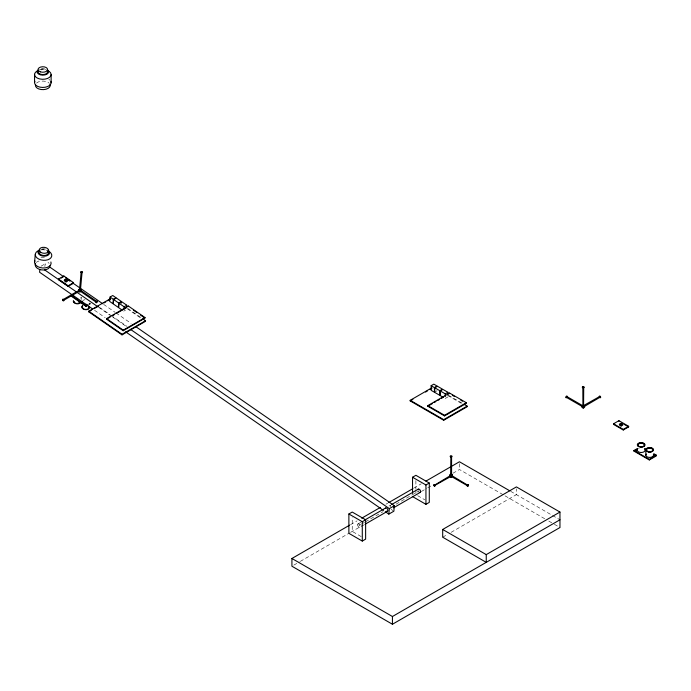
<?xml version="1.0" encoding="UTF-8"?>
<svg xmlns="http://www.w3.org/2000/svg" width="691" height="691" viewBox="0 0 691 691"><rect width="100%" height="100%" fill="white"/><g stroke="black" fill="none" stroke-linecap="round" stroke-linejoin="round"><path stroke-width="0.52" stroke-dasharray="3.46 2.59" d="M44.872 266.588L45.122 263.85L47.774 265.69M81.175 299.557L81.365 297.51M40.933 266.268L45.122 263.85M88.845 304.29L90.625 303.254M88.785 304.878L90.573 303.841M123.715 311.166L125.503 310.129M434.423 392.229L437.109 390.683M445.263 398.491L447.941 396.936M350.553 524.633L357.066 520.867M385.923 504.214L387.781 503.134M413.84 488.088L421.285 483.795M357.981 523.951L360.745 522.361M388.973 506.062L390.648 505.095M358.931 525.592L360.788 524.521M361.713 523.985L364.494 522.379M365.427 521.843L383.056 511.668M396.047 504.171L419.238 490.774M293.779 565.143L299.367 561.921M300.3 561.386L349.62 532.908M350.553 532.364L362.654 525.385M421.285 491.526L426.874 488.304M427.798 487.768L431.521 485.618M452.933 473.257L459.446 469.5L504.119 495.292M361.721 526.171L364.485 524.581M442.689 537.201L447.362 534.506M451.093 532.355L516.402 494.644L516.402 488.839M448.545 395.364L462.504 403.423M447.613 395.442L461.579 403.501M510.632 491.318L551.617 514.976M552.515 515.495L559.036 519.261M505.052 495.827L545.069 518.932M548.792 521.083L553.448 523.769M554.381 524.305L559.96 527.527M417.675 495.68L424.827 499.8M361.168 536.562L352.229 531.396L352.229 517.429M127.982 308.592L141.145 317.705M127.049 308.575L141.085 318.292M103.615 304.368L115.138 312.349M116.028 312.963L131.1 323.397M99.573 307.4L110.215 314.759M111.096 315.381L127.049 326.428M391.192 509.371L392.963 510.597M98.597 307.27L111.89 316.478M112.771 317.091L126.073 326.299M94.546 310.294L105.187 317.661M459.446 463.696L459.446 469.5M415.887 480.677L415.887 489.271M415.887 490.351L415.887 493.573M418.288 491.327A1.892 1.097 60 0 1 418.081 490.878M390.441 506.84A1.892 1.097 60 0 1 390.441 505.294M89.795 302.969A3.852 2.436 5.2 0 1 88.793 304.014M82.765 300.732A3.852 2.436 5.2 0 1 85.097 299.721M81.322 297.104A3.852 2.436 5.2 0 1 80.329 298.149M41.641 249.84A8.292 5.243 5.2 0 1 45.917 250.159M42.445 248.846A5.804 3.671 5.2 0 1 45.442 249.071M40.942 257.527A8.292 5.243 5.2 0 1 45.217 257.838M40.441 250.185A4.742 2.997 5.2 0 1 47.118 250.565M36.303 262.485A7.428 4.69 5.2 0 1 39.102 260.965M47.999 262.373A7.428 4.69 5.2 0 1 49.13 263.426M638.449 448.709A3.852 2.22 0 0 1 639.244 448.355M40.916 69.86A8.292 4.785 0 0 1 45.209 69.929M41.495 68.547A5.804 3.351 0 0 1 44.5 68.599M48.862 79.353A8.292 4.785 0 0 1 50.132 80.363M39.491 69.869A4.742 2.738 0 0 1 46.193 69.869M36.511 83.101A7.428 4.284 0 0 1 49.372 83.309M357.593 524.823A1.892 1.097 60 0 0 359.605 527.319A1.892 1.097 60 0 0 359.605 524.642A1.892 1.097 60 0 0 357.593 524.823"/><path stroke-width="1.04" d="M34.567 262.131L35.267 254.443M39.845 269.49L39.594 272.237L92.775 309.067M58.485 279.078L58.433 279.665L68.098 286.359L73.462 283.267L73.514 282.679L63.84 275.985L58.485 279.078L68.15 285.772L68.098 286.359M63.788 276.564L63.84 275.985M64.393 280.054L64.323 280.779L65.991 281.937L67.666 280.969L67.735 280.235L66.068 279.086L64.393 280.054L66.06 281.202L65.991 281.937M65.999 279.82L66.068 279.086M80.018 288.803L78.679 289.572L78.541 291.041L79.88 291.965L81.218 291.187L81.348 289.728L80.009 290.496L79.88 291.965M79.543 289.624L81.141 272.064L81.607 271.796L82.082 272.124L80.484 289.676L79.543 289.624L80.484 289.676M86.107 306.424L86.159 305.837L70.914 295.282L70.862 295.86L86.107 306.424L87.895 305.387M142.899 318.922L145.533 320.745L145.473 321.332L122.022 334.876L88.681 311.779L88.733 311.192L110.387 298.693M106.526 319.182L106.578 318.603L128.353 306.027L145.024 317.575L144.972 318.154L123.197 330.73L106.526 319.182L110.154 317.091M110.068 297.044L109.662 301.431L112.935 303.695L113.333 299.307L116.01 297.761L112.745 295.498L110.068 297.044L113.333 299.307M113.687 299.557L113.289 303.945L118.291 307.409L118.688 303.021L121.374 301.475L116.373 298.011L113.687 299.557L118.688 303.021M126.557 307.858L126.799 305.232L121.797 301.768L119.12 303.314L118.714 307.702L122.048 310.009M121.21 303.228L121.374 301.475M123.879 309.413L124.121 306.778L126.799 305.232M122.022 334.876L122.074 334.289L145.533 320.745M123.197 330.73L123.248 330.143L145.024 317.575M128.301 306.614L128.353 306.027M385.276 511.66L388.826 514.113L389.327 508.628L394.345 505.726L135.531 326.463M394.345 505.726L393.853 511.21L388.826 514.113M582.833 387.072L582.91 405.971L599.762 396.47L600.332 397.075L584.154 406.576M450.627 456.406L451.577 456.406L451.577 474.976L451.102 475.253L450.627 474.976L450.86 456.172M450.627 474.976L451.577 474.976M583.575 387.02L582.772 387.21M468.144 485.445L452.009 475.728L451.534 476.004L451.534 476.548L467.617 485.833M467.565 485.393L468.092 485.013M654.04 455.723L655.388 455.628M582.409 405.928L582.867 405.807M434.259 485.747L450.67 476.548L450.67 476.004L450.195 475.728L434.06 485.445M434.587 485.833L434.181 484.987M450.195 475.728L450.67 476.548M599.762 396.47L600.237 397.29M583.575 405.971L583.722 387.21M62.993 300.257L63.468 300.438L63.313 299.764M79.059 290.35L79.491 291.187L79.059 290.35L62.985 299.635M61.11 278.11L62.898 277.082M66.06 281.202L67.735 280.235M68.15 285.772L73.514 282.679M63.408 300.473L79.491 291.187M88.681 311.779L91.385 310.216M94.097 308.652L98.606 306.053M104.021 302.926L105.818 301.889M107.623 300.844L110.335 299.281M112.875 315.519L114.689 314.474M116.503 313.42L125.581 308.186M431.141 385.69L433.818 384.144L437.109 386.044L434.423 387.591L431.141 385.69L431.141 390.337L434.423 392.229L434.423 387.591M464.369 404.494L467.159 406.109L467.159 406.723L443.708 420.266L410.204 400.918L410.204 400.305L431.849 387.806M410.204 400.918L412.907 399.363M425.535 392.065L427.34 391.028M430.044 389.465L431.849 388.42M434.786 387.798L437.463 386.252L442.49 389.154L439.813 390.7L434.786 387.798L434.786 392.436L439.813 395.338L439.813 390.7M443.587 397.524L440.236 395.589L440.236 390.942L442.914 389.396L447.941 392.298L447.941 395.079M440.236 390.942L445.263 393.844L447.941 392.298M427.789 405.626L449.573 393.049L466.321 402.723L466.321 403.337L444.546 415.913L427.789 406.239L427.789 405.626L444.546 415.291L466.321 402.723M427.789 406.239L432.333 403.622M434.147 402.577L435.961 401.523M437.774 400.478L439.588 399.433M441.402 398.387L443.216 397.334M410.204 400.305L443.708 419.644L467.159 406.109M348.877 513.992L352.229 512.057L365.634 519.796L365.634 539.135L362.283 541.07L348.877 533.331L348.877 513.992L362.283 521.731L365.634 519.796M412.536 493.357L412.536 477.239L415.887 475.304L429.292 483.035L429.292 502.383L425.941 504.318L412.536 496.579M559.96 512.057L486.248 554.614L486.248 562.353L442.689 537.201L442.689 529.461L516.402 486.905L559.96 512.057L559.96 527.527L392.436 624.249L291.922 566.223L291.922 558.483L349.62 525.169M361.721 518.181L380.335 507.436M388.713 502.599L412.907 488.632M425.941 481.109L459.446 461.761L509.708 490.774M364.433 520.228L385.621 507.997M391.572 504.56L418.288 489.133M412.536 477.239L425.941 484.97L429.292 483.035M449.763 474.976L451.102 474.207L452.441 474.976L452.441 476.522L451.102 477.3L449.763 476.522L449.763 474.976L451.102 475.753L452.441 474.976M365.409 524.046L387.521 511.28M393.464 507.842L420.188 492.415M583.247 406.55L584.586 405.781L584.586 407.327L583.247 408.105L581.9 407.327L581.9 405.781L583.247 406.55L583.247 408.105M613.556 423.782L618.92 420.681L628.637 426.295L628.637 426.908L623.273 430.009L613.556 424.395L613.556 423.782L623.273 429.387L628.637 426.295M619.421 424.265L621.097 423.298L622.772 424.265L622.772 425.034L621.097 426.002L619.421 425.034L619.421 424.265L621.097 425.233L622.772 424.265M653.746 453.659L656.45 455.222L656.45 455.835L649.298 459.964L633.984 451.119L633.984 450.497L637.56 448.442M633.984 451.119L637.56 449.055M633.984 450.497L649.298 459.342L656.45 455.222M291.922 558.483L392.436 616.51L559.96 519.796M636.048 451.491L634.977 451.007L636.325 450.912M96.947 301.647L96.498 302.33M566.326 397.316L566.732 396.47L566.257 397.29L582.34 406.576M86.168 304.29C83.905 304.783 87.912 305.863 86.53 304.377M96.878 301.535L80.873 290.445L80.398 290.721L80.355 291.239L96.351 302.321M80.355 291.239L80.873 290.445M451.94 475.71L451.534 476.548M624.215 424.36L628.637 426.908M583.247 405.004L584.586 405.781M566.732 396.47L582.807 405.755L584.085 405.928M644.738 448.459L646.534 449.495M452.363 395.278L454.22 396.358M460.742 400.115L462.599 401.195M442.689 529.461L486.248 554.614M133.562 310.259L137.077 312.686M140.584 315.122L144.091 317.549M119.12 303.314L124.121 306.778M65.55 277.782L69.938 280.831M49.553 266.916L63.736 276.737M67.277 279.199L69.938 281.038M72.598 282.878L102.734 303.755M78.679 289.572L80.009 290.496M44.526 269.818L97.707 306.657M130.504 329.365L389.327 508.628M106.578 318.603L123.248 330.143M125.572 331.784L383.505 510.433M88.733 311.192L122.074 334.289M649.298 459.342L649.298 459.964M645.835 449.781L645.835 455.196M623.273 429.387L623.273 430.009M621.097 423.298L621.097 424.067M621.097 425.233L621.097 426.002M618.92 420.681L618.92 421.303M451.102 475.753L451.102 477.3M449.573 393.049L449.573 393.671M445.263 393.844L445.263 396.634M444.546 415.291L444.546 415.913M443.708 419.644L443.708 420.266M425.941 484.97L425.941 504.318M392.436 616.51L392.436 624.249M362.283 521.731L362.283 541.07M51.125 74.645L51.125 82.773M34.55 74.378L34.55 82.505M417.943 489.625A1.892 1.097 60 0 1 419.472 489.383A1.892 1.097 60 0 1 420.577 491.681A1.892 1.097 60 0 1 419.238 492.32M385.414 508.196A1.892 1.097 60 0 1 387.729 509.535A1.892 1.097 60 0 1 386.571 511.185M433.767 485.471A0.95 0.544 60 0 1 434.173 484.572A0.95 0.544 60 0 1 435.019 485.808A0.95 0.544 60 0 1 434.173 486.067M451.577 455.93A0.95 0.544 0 0 1 451.767 456.794A0.95 0.544 0 0 1 450.282 456.682A0.95 0.544 0 0 1 450.852 455.879M62.536 299.799A0.95 0.544 60 0 1 63.313 299.367A0.95 0.544 60 0 1 63.771 300.784A0.95 0.544 60 0 1 62.674 300.248M88.526 308.488A3.377 2.133 5.2 0 1 87.99 308.894M87.291 309.197A3.377 2.133 5.2 0 1 84.743 309.266M83.931 309.007A3.377 2.133 5.2 0 1 83.231 308.635M82.695 308.16A3.377 2.133 5.2 0 1 82.255 307.063M82.367 306.519A3.377 2.133 5.2 0 1 82.704 306.027M88.871 306.882A3.377 2.133 5.2 0 1 88.863 307.987M89.329 306.83A3.852 2.436 5.2 0 1 85.105 309.646A3.852 2.436 5.2 0 1 82.298 305.845M87.066 304.541A3.852 2.436 5.2 0 1 85.079 304.437M82.367 302.554A3.852 2.436 5.2 0 1 82.238 301.915M77.608 298.711A3.852 2.436 5.2 0 1 76.615 298.572M73.902 296.689A3.852 2.436 5.2 0 1 73.773 296.05M80.856 302.226A3.852 2.436 5.2 0 1 76.148 303.686A3.852 2.436 5.2 0 1 73.445 300.55M80.398 302.122A3.377 2.133 5.2 0 1 80.061 302.623M79.525 303.029A3.377 2.133 5.2 0 1 78.826 303.332M76.269 303.401A3.377 2.133 5.2 0 1 75.457 303.142M74.766 302.77A3.377 2.133 5.2 0 1 73.894 301.76M80.096 302.252A3.377 2.133 5.2 0 1 79.56 302.667M78.86 302.969A3.377 2.133 5.2 0 1 78.048 303.133M74.265 301.932A3.377 2.133 5.2 0 1 73.928 301.397M82.73 307.797A3.377 2.133 5.2 0 1 82.402 307.262M82.289 306.7A3.377 2.133 5.2 0 1 82.739 305.655M89.018 307.08A3.377 2.133 5.2 0 1 88.897 307.625M47.99 250.211A5.804 3.671 5.2 0 1 47.739 255.394A5.804 3.671 5.2 0 1 39.551 254.789A5.804 3.671 5.2 0 1 39.802 249.606M47.886 250.824A8.292 5.243 5.2 0 1 49.709 258.892A8.292 5.243 5.2 0 1 37.046 257.959A8.292 5.243 5.2 0 1 39.62 250.22M50.892 261.975A8.292 5.243 5.2 0 1 42.592 267.978A8.292 5.243 5.2 0 1 34.921 260.792M47.869 251.23A4.742 2.997 5.2 0 1 43.758 255.497A4.742 2.997 5.2 0 1 39.681 250.764M50.011 265.845A7.428 4.69 5.2 0 1 41.417 269.879A7.428 4.69 5.2 0 1 35.509 263.556M583.489 386.684A0.95 0.544 0 0 1 584.068 387.487A0.95 0.544 0 0 1 582.573 387.599A0.95 0.544 0 0 1 582.772 386.735M653.401 454.618A3.852 2.22 0 0 1 649.177 457.399A3.852 2.22 0 0 1 646.344 454.082M644.504 449.167A3.852 2.22 0 0 1 641.671 452.484A3.852 2.22 0 0 1 637.456 449.703M638.786 446.628A3.377 1.943 0 0 1 638.786 443.872A3.377 1.943 0 0 1 643.554 443.872A3.377 1.943 0 0 1 643.554 446.628M642.043 447.129A3.377 1.943 0 0 1 640.298 447.129M647.294 451.543A3.377 1.943 0 0 1 648.806 448.286A3.377 1.943 0 0 1 652.943 450.67M652.606 451.137A3.377 1.943 0 0 1 652.071 451.543M651.371 451.854A3.377 1.943 0 0 1 647.994 451.854M47.947 70.214A5.804 3.351 0 0 1 42.678 75.155A5.804 3.351 0 0 1 37.893 70.05M47.187 70.439A8.292 4.785 0 0 1 49.493 77.366A8.292 4.785 0 0 1 37.331 78.092A8.292 4.785 0 0 1 37.141 71.035M50.901 81.529A8.292 4.785 0 0 1 42.609 87.429A8.292 4.785 0 0 1 34.895 81.27M47.42 71.095A4.742 2.738 0 0 1 42.842 74.542A4.742 2.738 0 0 1 38.264 71.095M50.063 84.354A7.428 4.284 0 0 1 43.602 89.614A7.428 4.284 0 0 1 35.414 85.226M85.408 305.18C86.41 307.106 87.507 303.945 85.408 305.18M634.977 450.394C636.057 452.104 636.99 449.15 634.977 450.394M654.04 455.11C655.111 456.829 656.087 453.849 654.04 455.11M468.023 486.067A0.95 0.544 -60 0 0 468.325 484.598A0.95 0.544 -60 0 0 467.202 485.6A0.95 0.544 -60 0 0 468.023 486.067M80.942 272.479A0.95 0.596 5.2 0 0 82.523 272.297A0.95 0.596 5.2 0 0 81.365 271.503A0.95 0.596 5.2 0 0 80.942 272.479M96.55 302.658A0.95 0.492 -55.3 0 0 97.232 301.224A0.95 0.492 -55.3 0 0 96.066 301.898A0.95 0.492 -55.3 0 0 96.55 302.658M40.622 252.241A4.742 2.997 5.2 0 0 48.534 251.334A4.742 2.997 5.2 0 0 42.756 247.335A4.742 2.997 5.2 0 0 40.622 252.241M599.33 396.496A0.95 0.544 60 0 0 600.332 397.748A0.95 0.544 60 0 0 600.332 396.409A0.95 0.544 60 0 0 599.33 396.496M566.663 397.532A0.95 0.544 -60 0 0 566.966 396.064A0.95 0.544 -60 0 0 565.843 397.057A0.95 0.544 -60 0 0 566.663 397.532M647.994 451.465A3.377 1.943 0 0 0 653.055 449.781A3.377 1.943 0 0 0 647.994 448.088A3.377 1.943 0 0 0 647.994 451.465M646.957 451.353A3.852 2.22 0 0 0 653.401 450.351A3.852 2.22 0 0 0 648.685 447.63A3.852 2.22 0 0 0 646.957 451.353M638.449 446.438A3.852 2.22 0 0 0 644.893 445.436A3.852 2.22 0 0 0 640.177 442.715A3.852 2.22 0 0 0 638.449 446.438M639.486 446.55A3.377 1.943 0 0 0 644.548 444.866A3.377 1.943 0 0 0 639.486 443.181A3.377 1.943 0 0 0 639.486 446.55M40.467 71.855A4.742 2.738 0 0 0 47.575 69.489A4.742 2.738 0 0 0 40.467 67.113A4.742 2.738 0 0 0 40.467 71.855"/></g></svg>
